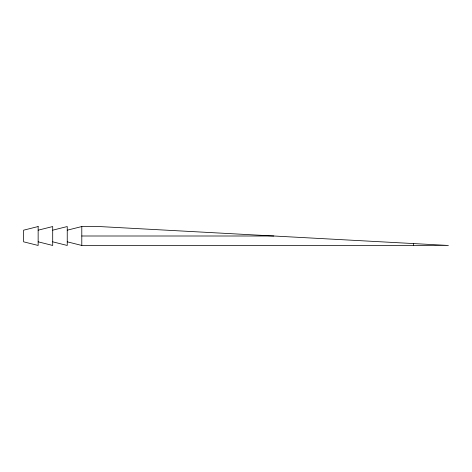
<?xml version="1.0" encoding="UTF-8"?>
<svg xmlns="http://www.w3.org/2000/svg" width="472" height="472" viewBox="0 0 472 472"><rect width="100%" height="100%" fill="white"/><g stroke="black" fill="none" stroke-linecap="round" stroke-linejoin="round"><path stroke-width="0.71" d="M38.149 230.183L52.699 226.542L52.699 245.458L38.149 241.817M52.699 230.183L67.242 226.542L67.242 245.458L52.699 241.817M67.242 230.183L81.792 226.542L99.25 226.542L448.4 245.458L81.792 245.458L67.242 241.817M81.792 236L273.825 236M413.484 243.564L413.484 245.458M81.792 226.542L81.792 245.458M38.149 226.542L23.6 230.183L23.6 241.817L38.149 245.458L38.149 226.542"/></g></svg>
